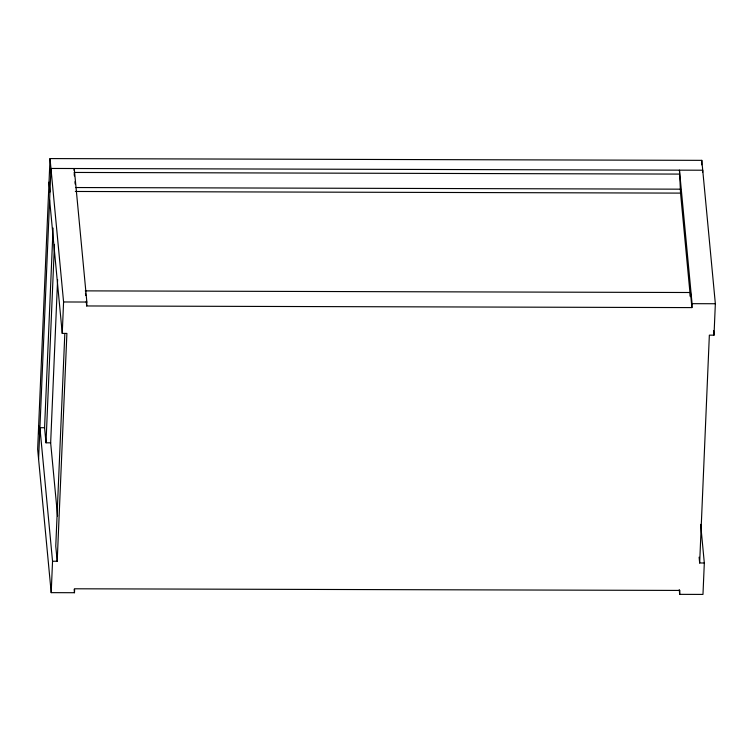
<?xml version="1.0" encoding="UTF-8"?>
<svg xmlns="http://www.w3.org/2000/svg" width="753" height="753" viewBox="0 0 753 753"><rect width="100%" height="100%" fill="white"/><g stroke="black" fill="none" stroke-linecap="round" stroke-linejoin="round"><path stroke-width="1.13" d="M704.319 562.99L699.659 562.98L709.354 335.151L714.013 335.16L715.35 303.741L701.796 160.351L50.027 158.582L37.65 449.259L51.204 592.649L74.481 592.715L74.651 588.79L679.865 590.427L679.695 594.352L702.973 594.418L704.319 562.99L700.657 524.342M38.582 459.132L50.959 168.456L702.728 170.216L702.634 172.465M57.576 515.974L50.658 442.83L45.999 442.811L44.578 427.723L53.077 228.074M45.999 442.811L54.451 244.349M50.658 442.83L57.605 279.589M51.204 592.649L52.541 561.23L39.918 427.704L44.578 427.723M52.541 561.23L57.2 561.239L66.895 333.41L62.245 333.4L63.581 301.972L50.027 158.582M64.824 333.588L55.769 546.151L57.2 561.239M74.152 170.479L74.236 168.521L86.859 302.038L86.689 305.963L691.903 307.601L692.073 303.675L679.451 170.15L680.543 193.107L690.313 296.437L690.482 292.512L85.258 290.874M701.608 164.832L701.796 160.351M74.067 172.446L679.281 174.084M75.498 187.535L680.712 189.172M75.328 191.469L680.543 193.107M63.581 301.972L86.859 302.038M692.073 303.675L715.35 303.741M713.571 330.473L714.013 335.16M690.482 292.512L691.903 307.601M699.113 557.173L699.659 562.98M679.253 589.665L679.695 594.352M74.18 173.604L74.396 175.929M74.942 181.737L75.168 184.052M85.484 293.199L85.701 295.515M86.247 301.322L86.689 305.963M49.02 182.151L49.952 192.024M49.623 199.874L62.245 333.4M74.152 589.204L74.481 592.715M38.657 425.69L39.589 435.563"/></g></svg>
